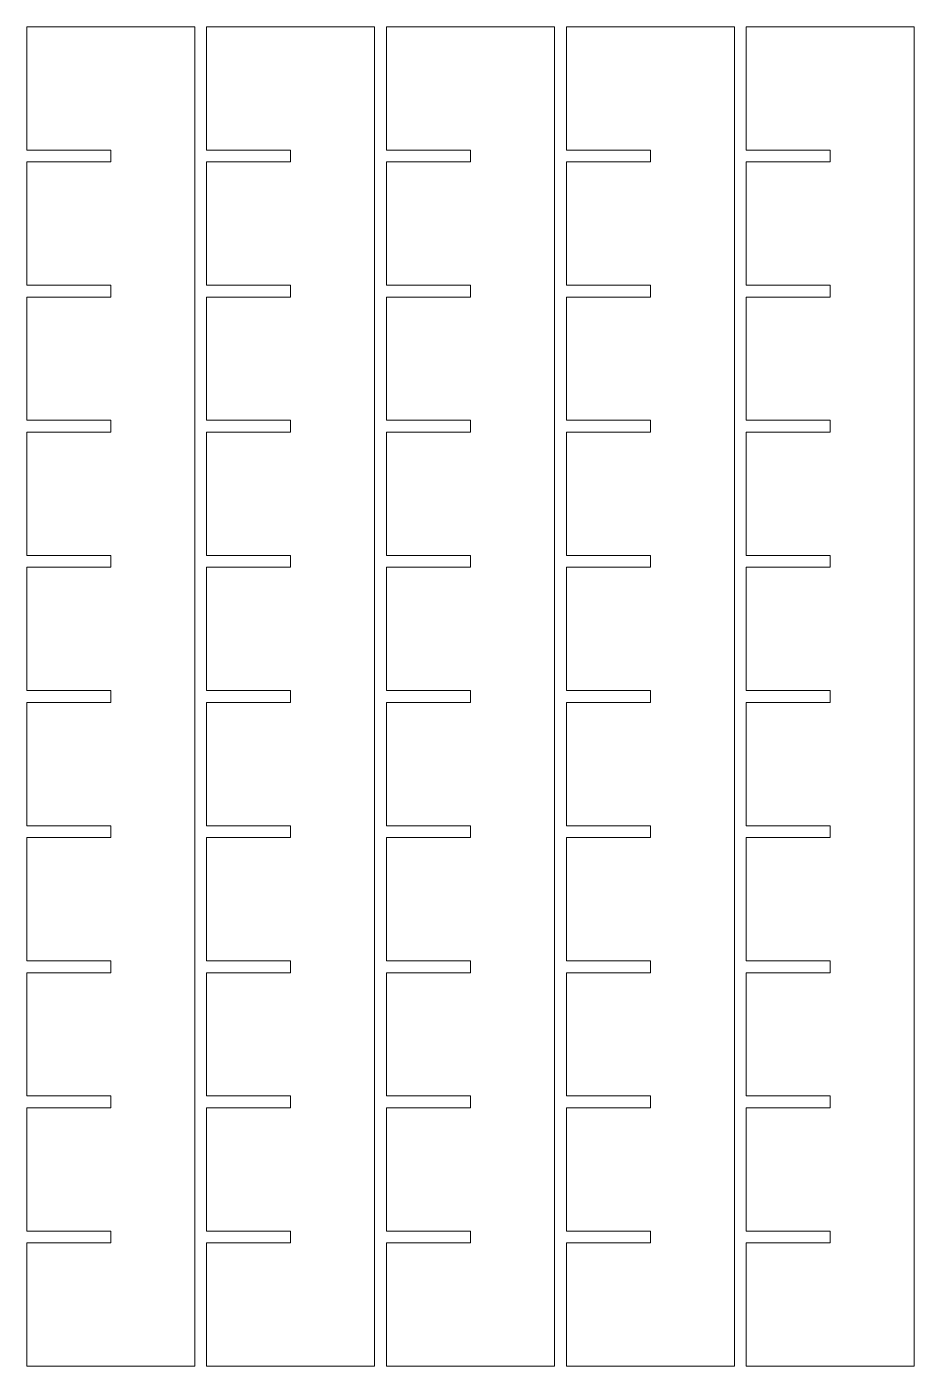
# Model space of a CAD drawing. Header units: millimetres. Extents: x -588 to 588, y -417 to 493.
# Drawn here: x 364 to 587.8, y -416.7 to -78.7 of the extents above; entities that cross this region are included whole.
import ezdxf

# ---------------------------------------------------------------- set-up
doc = ezdxf.new("R2010")
doc.units = ezdxf.units.MM
doc.header["$MEASUREMENT"] = 0
doc.layers.add('Camada 1', color=7, linetype='Continuous')

msp = doc.modelspace()

# ---------------------------------------------------------------- linework, layer by layer
at = {"layer": 'Camada 1', "color": 250, "lineweight": 20}
for points in [[(363.9846, -283.294), (363.9846, -283.294), (363.9846, -314.3939), (363.9846, -314.3939), (363.9846, -314.3939), (363.9846, -314.3939), (385.1706, -314.394), (385.1706, -314.394), (385.1706, -314.394), (385.1706, -314.394), (385.1706, -317.394), (385.1706, -317.394), (385.1706, -317.394), (385.1706, -317.394), (363.9845, -317.394), (363.9845, -317.394), (363.9845, -317.394), (363.9845, -317.394), (363.9845, -348.494), (363.9845, -348.494), (363.9845, -348.494), (363.9845, -348.494), (385.1706, -348.494), (385.1706, -348.494), (385.1706, -348.494), (385.1706, -348.494), (385.1706, -351.494), (385.1706, -351.494), (385.1706, -351.494), (385.1706, -351.494), (363.9846, -351.494), (363.9846, -351.494), (363.9846, -351.494), (363.9846, -351.494), (363.9846, -382.594), (363.9846, -382.594), (363.9846, -382.594), (363.9846, -382.594), (385.1706, -382.594), (385.1706, -382.594), (385.1706, -382.594), (385.1706, -382.594), (385.1705, -385.594), (385.1705, -385.594), (385.1705, -385.594), (385.1705, -385.594), (363.9845, -385.5939), (363.9845, -385.5939), (363.9845, -385.5939), (363.9845, -385.5939), (363.9845, -416.6939), (363.9845, -416.6939), (363.9845, -416.6939), (363.9845, -416.6939), (406.3566, -416.694), (406.3566, -416.694), (406.3566, -416.694), (406.3566, -416.694), (406.3566, -78.694), (406.3566, -78.694), (406.3566, -78.694), (406.3566, -78.694), (363.9846, -78.694), (363.9846, -78.694), (363.9846, -78.694), (363.9846, -78.694), (363.9846, -109.794), (363.9846, -109.794), (363.9846, -109.794), (363.9846, -109.794), (385.1706, -109.794), (385.1706, -109.794), (385.1706, -109.794), (385.1706, -109.794), (385.1706, -112.794), (385.1706, -112.794), (385.1706, -112.794), (385.1706, -112.794), (363.9846, -112.794), (363.9846, -112.794), (363.9846, -112.794), (363.9846, -112.794), (363.9846, -143.894), (363.9846, -143.894), (363.9846, -143.894), (363.9846, -143.894), (385.1706, -143.894), (385.1706, -143.894), (385.1706, -143.894), (385.1706, -143.894), (385.1706, -146.894), (385.1706, -146.894), (385.1706, -146.894), (385.1706, -146.894), (363.9846, -146.894), (363.9846, -146.894), (363.9846, -146.894), (363.9846, -146.894), (363.9846, -177.994), (363.9846, -177.994), (363.9846, -177.994), (363.9846, -177.994), (385.1706, -177.994), (385.1706, -177.994), (385.1706, -177.994), (385.1706, -177.994), (385.1706, -180.9939), (385.1706, -180.9939), (385.1706, -180.9939), (385.1706, -180.9939), (363.9845, -180.9939), (363.9845, -180.9939), (363.9845, -180.9939), (363.9845, -180.9939), (363.9846, -212.094), (363.9846, -212.094), (363.9846, -212.094), (363.9846, -212.094), (385.1706, -212.0939), (385.1706, -212.0939), (385.1706, -212.0939), (385.1706, -212.0939), (385.1706, -215.094), (385.1706, -215.094), (385.1706, -215.094), (385.1706, -215.094), (363.9845, -215.094), (363.9845, -215.094), (363.9845, -215.094), (363.9845, -215.094), (363.9845, -246.194), (363.9845, -246.194), (363.9845, -246.194), (363.9845, -246.194), (385.1706, -246.194), (385.1706, -246.194), (385.1706, -246.194), (385.1706, -246.194), (385.1706, -249.1939), (385.1706, -249.1939), (385.1706, -249.1939), (385.1706, -249.1939), (363.9845, -249.1939), (363.9845, -249.1939), (363.9845, -249.1939), (363.9845, -249.1939), (363.9845, -280.2939), (363.9845, -280.2939), (363.9845, -280.2939), (363.9845, -280.2939), (385.1706, -280.2939), (385.1706, -280.2939), (385.1706, -280.2939), (385.1706, -280.2939), (385.1706, -283.294), (385.1706, -283.294), (385.1706, -283.294), (385.1706, -283.294), (363.9846, -283.294), (363.9846, -283.294)], [(409.3566, -283.294), (409.3566, -283.294), (409.3566, -314.3939), (409.3566, -314.3939), (409.3566, -314.3939), (409.3566, -314.3939), (430.5426, -314.394), (430.5426, -314.394), (430.5426, -314.394), (430.5426, -314.394), (430.5426, -317.394), (430.5426, -317.394), (430.5426, -317.394), (430.5426, -317.394), (409.3565, -317.394), (409.3565, -317.394), (409.3565, -317.394), (409.3565, -317.394), (409.3565, -348.494), (409.3565, -348.494), (409.3565, -348.494), (409.3565, -348.494), (430.5426, -348.494), (430.5426, -348.494), (430.5426, -348.494), (430.5426, -348.494), (430.5426, -351.494), (430.5426, -351.494), (430.5426, -351.494), (430.5426, -351.494), (409.3566, -351.494), (409.3566, -351.494), (409.3566, -351.494), (409.3566, -351.494), (409.3566, -382.594), (409.3566, -382.594), (409.3566, -382.594), (409.3566, -382.594), (430.5426, -382.594), (430.5426, -382.594), (430.5426, -382.594), (430.5426, -382.594), (430.5425, -385.594), (430.5425, -385.594), (430.5425, -385.594), (430.5425, -385.594), (409.3565, -385.5939), (409.3565, -385.5939), (409.3565, -385.5939), (409.3565, -385.5939), (409.3565, -416.6939), (409.3565, -416.6939), (409.3565, -416.6939), (409.3565, -416.6939), (451.7286, -416.694), (451.7286, -416.694), (451.7286, -416.694), (451.7286, -416.694), (451.7286, -78.694), (451.7286, -78.694), (451.7286, -78.694), (451.7286, -78.694), (409.3566, -78.694), (409.3566, -78.694), (409.3566, -78.694), (409.3566, -78.694), (409.3566, -109.794), (409.3566, -109.794), (409.3566, -109.794), (409.3566, -109.794), (430.5426, -109.794), (430.5426, -109.794), (430.5426, -109.794), (430.5426, -109.794), (430.5426, -112.794), (430.5426, -112.794), (430.5426, -112.794), (430.5426, -112.794), (409.3566, -112.794), (409.3566, -112.794), (409.3566, -112.794), (409.3566, -112.794), (409.3566, -143.894), (409.3566, -143.894), (409.3566, -143.894), (409.3566, -143.894), (430.5426, -143.894), (430.5426, -143.894), (430.5426, -143.894), (430.5426, -143.894), (430.5426, -146.894), (430.5426, -146.894), (430.5426, -146.894), (430.5426, -146.894), (409.3566, -146.894), (409.3566, -146.894), (409.3566, -146.894), (409.3566, -146.894), (409.3566, -177.994), (409.3566, -177.994), (409.3566, -177.994), (409.3566, -177.994), (430.5426, -177.994), (430.5426, -177.994), (430.5426, -177.994), (430.5426, -177.994), (430.5426, -180.9939), (430.5426, -180.9939), (430.5426, -180.9939), (430.5426, -180.9939), (409.3565, -180.9939), (409.3565, -180.9939), (409.3565, -180.9939), (409.3565, -180.9939), (409.3566, -212.094), (409.3566, -212.094), (409.3566, -212.094), (409.3566, -212.094), (430.5426, -212.0939), (430.5426, -212.0939), (430.5426, -212.0939), (430.5426, -212.0939), (430.5426, -215.094), (430.5426, -215.094), (430.5426, -215.094), (430.5426, -215.094), (409.3565, -215.094), (409.3565, -215.094), (409.3565, -215.094), (409.3565, -215.094), (409.3565, -246.194), (409.3565, -246.194), (409.3565, -246.194), (409.3565, -246.194), (430.5426, -246.194), (430.5426, -246.194), (430.5426, -246.194), (430.5426, -246.194), (430.5426, -249.1939), (430.5426, -249.1939), (430.5426, -249.1939), (430.5426, -249.1939), (409.3565, -249.1939), (409.3565, -249.1939), (409.3565, -249.1939), (409.3565, -249.1939), (409.3565, -280.2939), (409.3565, -280.2939), (409.3565, -280.2939), (409.3565, -280.2939), (430.5426, -280.2939), (430.5426, -280.2939), (430.5426, -280.2939), (430.5426, -280.2939), (430.5426, -283.294), (430.5426, -283.294), (430.5426, -283.294), (430.5426, -283.294), (409.3566, -283.294), (409.3566, -283.294)], [(454.7286, -283.294), (454.7286, -283.294), (454.7286, -314.3939), (454.7286, -314.3939), (454.7286, -314.3939), (454.7286, -314.3939), (475.9146, -314.394), (475.9146, -314.394), (475.9146, -314.394), (475.9146, -314.394), (475.9146, -317.394), (475.9146, -317.394), (475.9146, -317.394), (475.9146, -317.394), (454.7285, -317.394), (454.7285, -317.394), (454.7285, -317.394), (454.7285, -317.394), (454.7285, -348.494), (454.7285, -348.494), (454.7285, -348.494), (454.7285, -348.494), (475.9146, -348.494), (475.9146, -348.494), (475.9146, -348.494), (475.9146, -348.494), (475.9146, -351.494), (475.9146, -351.494), (475.9146, -351.494), (475.9146, -351.494), (454.7286, -351.494), (454.7286, -351.494), (454.7286, -351.494), (454.7286, -351.494), (454.7286, -382.594), (454.7286, -382.594), (454.7286, -382.594), (454.7286, -382.594), (475.9146, -382.594), (475.9146, -382.594), (475.9146, -382.594), (475.9146, -382.594), (475.9145, -385.594), (475.9145, -385.594), (475.9145, -385.594), (475.9145, -385.594), (454.7285, -385.5939), (454.7285, -385.5939), (454.7285, -385.5939), (454.7285, -385.5939), (454.7285, -416.6939), (454.7285, -416.6939), (454.7285, -416.6939), (454.7285, -416.6939), (497.1006, -416.694), (497.1006, -416.694), (497.1006, -416.694), (497.1006, -416.694), (497.1006, -78.694), (497.1006, -78.694), (497.1006, -78.694), (497.1006, -78.694), (454.7286, -78.694), (454.7286, -78.694), (454.7286, -78.694), (454.7286, -78.694), (454.7286, -109.794), (454.7286, -109.794), (454.7286, -109.794), (454.7286, -109.794), (475.9146, -109.794), (475.9146, -109.794), (475.9146, -109.794), (475.9146, -109.794), (475.9146, -112.794), (475.9146, -112.794), (475.9146, -112.794), (475.9146, -112.794), (454.7286, -112.794), (454.7286, -112.794), (454.7286, -112.794), (454.7286, -112.794), (454.7286, -143.894), (454.7286, -143.894), (454.7286, -143.894), (454.7286, -143.894), (475.9146, -143.894), (475.9146, -143.894), (475.9146, -143.894), (475.9146, -143.894), (475.9146, -146.894), (475.9146, -146.894), (475.9146, -146.894), (475.9146, -146.894), (454.7286, -146.894), (454.7286, -146.894), (454.7286, -146.894), (454.7286, -146.894), (454.7286, -177.994), (454.7286, -177.994), (454.7286, -177.994), (454.7286, -177.994), (475.9146, -177.994), (475.9146, -177.994), (475.9146, -177.994), (475.9146, -177.994), (475.9146, -180.9939), (475.9146, -180.9939), (475.9146, -180.9939), (475.9146, -180.9939), (454.7285, -180.9939), (454.7285, -180.9939), (454.7285, -180.9939), (454.7285, -180.9939), (454.7286, -212.094), (454.7286, -212.094), (454.7286, -212.094), (454.7286, -212.094), (475.9146, -212.0939), (475.9146, -212.0939), (475.9146, -212.0939), (475.9146, -212.0939), (475.9146, -215.094), (475.9146, -215.094), (475.9146, -215.094), (475.9146, -215.094), (454.7285, -215.094), (454.7285, -215.094), (454.7285, -215.094), (454.7285, -215.094), (454.7285, -246.194), (454.7285, -246.194), (454.7285, -246.194), (454.7285, -246.194), (475.9146, -246.194), (475.9146, -246.194), (475.9146, -246.194), (475.9146, -246.194), (475.9146, -249.1939), (475.9146, -249.1939), (475.9146, -249.1939), (475.9146, -249.1939), (454.7285, -249.1939), (454.7285, -249.1939), (454.7285, -249.1939), (454.7285, -249.1939), (454.7285, -280.2939), (454.7285, -280.2939), (454.7285, -280.2939), (454.7285, -280.2939), (475.9146, -280.2939), (475.9146, -280.2939), (475.9146, -280.2939), (475.9146, -280.2939), (475.9146, -283.294), (475.9146, -283.294), (475.9146, -283.294), (475.9146, -283.294), (454.7286, -283.294), (454.7286, -283.294)], [(500.1006, -283.294), (500.1006, -283.294), (500.1006, -314.3939), (500.1006, -314.3939), (500.1006, -314.3939), (500.1006, -314.3939), (521.2866, -314.394), (521.2866, -314.394), (521.2866, -314.394), (521.2866, -314.394), (521.2866, -317.394), (521.2866, -317.394), (521.2866, -317.394), (521.2866, -317.394), (500.1005, -317.394), (500.1005, -317.394), (500.1005, -317.394), (500.1005, -317.394), (500.1005, -348.494), (500.1005, -348.494), (500.1005, -348.494), (500.1005, -348.494), (521.2866, -348.494), (521.2866, -348.494), (521.2866, -348.494), (521.2866, -348.494), (521.2866, -351.494), (521.2866, -351.494), (521.2866, -351.494), (521.2866, -351.494), (500.1006, -351.494), (500.1006, -351.494), (500.1006, -351.494), (500.1006, -351.494), (500.1006, -382.594), (500.1006, -382.594), (500.1006, -382.594), (500.1006, -382.594), (521.2866, -382.594), (521.2866, -382.594), (521.2866, -382.594), (521.2866, -382.594), (521.2865, -385.594), (521.2865, -385.594), (521.2865, -385.594), (521.2865, -385.594), (500.1005, -385.5939), (500.1005, -385.5939), (500.1005, -385.5939), (500.1005, -385.5939), (500.1005, -416.6939), (500.1005, -416.6939), (500.1005, -416.6939), (500.1005, -416.6939), (542.4726, -416.694), (542.4726, -416.694), (542.4726, -416.694), (542.4726, -416.694), (542.4726, -78.694), (542.4726, -78.694), (542.4726, -78.694), (542.4726, -78.694), (500.1006, -78.694), (500.1006, -78.694), (500.1006, -78.694), (500.1006, -78.694), (500.1006, -109.794), (500.1006, -109.794), (500.1006, -109.794), (500.1006, -109.794), (521.2866, -109.794), (521.2866, -109.794), (521.2866, -109.794), (521.2866, -109.794), (521.2866, -112.794), (521.2866, -112.794), (521.2866, -112.794), (521.2866, -112.794), (500.1006, -112.794), (500.1006, -112.794), (500.1006, -112.794), (500.1006, -112.794), (500.1006, -143.894), (500.1006, -143.894), (500.1006, -143.894), (500.1006, -143.894), (521.2866, -143.894), (521.2866, -143.894), (521.2866, -143.894), (521.2866, -143.894), (521.2866, -146.894), (521.2866, -146.894), (521.2866, -146.894), (521.2866, -146.894), (500.1006, -146.894), (500.1006, -146.894), (500.1006, -146.894), (500.1006, -146.894), (500.1006, -177.994), (500.1006, -177.994), (500.1006, -177.994), (500.1006, -177.994), (521.2866, -177.994), (521.2866, -177.994), (521.2866, -177.994), (521.2866, -177.994), (521.2866, -180.9939), (521.2866, -180.9939), (521.2866, -180.9939), (521.2866, -180.9939), (500.1005, -180.9939), (500.1005, -180.9939), (500.1005, -180.9939), (500.1005, -180.9939), (500.1006, -212.094), (500.1006, -212.094), (500.1006, -212.094), (500.1006, -212.094), (521.2866, -212.0939), (521.2866, -212.0939), (521.2866, -212.0939), (521.2866, -212.0939), (521.2866, -215.094), (521.2866, -215.094), (521.2866, -215.094), (521.2866, -215.094), (500.1005, -215.094), (500.1005, -215.094), (500.1005, -215.094), (500.1005, -215.094), (500.1005, -246.194), (500.1005, -246.194), (500.1005, -246.194), (500.1005, -246.194), (521.2866, -246.194), (521.2866, -246.194), (521.2866, -246.194), (521.2866, -246.194), (521.2866, -249.1939), (521.2866, -249.1939), (521.2866, -249.1939), (521.2866, -249.1939), (500.1005, -249.1939), (500.1005, -249.1939), (500.1005, -249.1939), (500.1005, -249.1939), (500.1005, -280.2939), (500.1005, -280.2939), (500.1005, -280.2939), (500.1005, -280.2939), (521.2866, -280.2939), (521.2866, -280.2939), (521.2866, -280.2939), (521.2866, -280.2939), (521.2866, -283.294), (521.2866, -283.294), (521.2866, -283.294), (521.2866, -283.294), (500.1006, -283.294), (500.1006, -283.294)], [(545.4726, -283.294), (545.4726, -283.294), (545.4726, -314.3939), (545.4726, -314.3939), (545.4726, -314.3939), (545.4726, -314.3939), (566.6586, -314.394), (566.6586, -314.394), (566.6586, -314.394), (566.6586, -314.394), (566.6586, -317.394), (566.6586, -317.394), (566.6586, -317.394), (566.6586, -317.394), (545.4725, -317.394), (545.4725, -317.394), (545.4725, -317.394), (545.4725, -317.394), (545.4725, -348.494), (545.4725, -348.494), (545.4725, -348.494), (545.4725, -348.494), (566.6586, -348.494), (566.6586, -348.494), (566.6586, -348.494), (566.6586, -348.494), (566.6586, -351.494), (566.6586, -351.494), (566.6586, -351.494), (566.6586, -351.494), (545.4726, -351.494), (545.4726, -351.494), (545.4726, -351.494), (545.4726, -351.494), (545.4726, -382.594), (545.4726, -382.594), (545.4726, -382.594), (545.4726, -382.594), (566.6586, -382.594), (566.6586, -382.594), (566.6586, -382.594), (566.6586, -382.594), (566.6585, -385.594), (566.6585, -385.594), (566.6585, -385.594), (566.6585, -385.594), (545.4725, -385.5939), (545.4725, -385.5939), (545.4725, -385.5939), (545.4725, -385.5939), (545.4725, -416.6939), (545.4725, -416.6939), (545.4725, -416.6939), (545.4725, -416.6939), (587.8446, -416.694), (587.8446, -416.694), (587.8446, -416.694), (587.8446, -416.694), (587.8446, -78.694), (587.8446, -78.694), (587.8446, -78.694), (587.8446, -78.694), (545.4726, -78.694), (545.4726, -78.694), (545.4726, -78.694), (545.4726, -78.694), (545.4726, -109.794), (545.4726, -109.794), (545.4726, -109.794), (545.4726, -109.794), (566.6586, -109.794), (566.6586, -109.794), (566.6586, -109.794), (566.6586, -109.794), (566.6586, -112.794), (566.6586, -112.794), (566.6586, -112.794), (566.6586, -112.794), (545.4726, -112.794), (545.4726, -112.794), (545.4726, -112.794), (545.4726, -112.794), (545.4726, -143.894), (545.4726, -143.894), (545.4726, -143.894), (545.4726, -143.894), (566.6586, -143.894), (566.6586, -143.894), (566.6586, -143.894), (566.6586, -143.894), (566.6586, -146.894), (566.6586, -146.894), (566.6586, -146.894), (566.6586, -146.894), (545.4726, -146.894), (545.4726, -146.894), (545.4726, -146.894), (545.4726, -146.894), (545.4726, -177.994), (545.4726, -177.994), (545.4726, -177.994), (545.4726, -177.994), (566.6586, -177.994), (566.6586, -177.994), (566.6586, -177.994), (566.6586, -177.994), (566.6586, -180.9939), (566.6586, -180.9939), (566.6586, -180.9939), (566.6586, -180.9939), (545.4725, -180.9939), (545.4725, -180.9939), (545.4725, -180.9939), (545.4725, -180.9939), (545.4726, -212.094), (545.4726, -212.094), (545.4726, -212.094), (545.4726, -212.094), (566.6586, -212.0939), (566.6586, -212.0939), (566.6586, -212.0939), (566.6586, -212.0939), (566.6586, -215.094), (566.6586, -215.094), (566.6586, -215.094), (566.6586, -215.094), (545.4725, -215.094), (545.4725, -215.094), (545.4725, -215.094), (545.4725, -215.094), (545.4725, -246.194), (545.4725, -246.194), (545.4725, -246.194), (545.4725, -246.194), (566.6586, -246.194), (566.6586, -246.194), (566.6586, -246.194), (566.6586, -246.194), (566.6586, -249.1939), (566.6586, -249.1939), (566.6586, -249.1939), (566.6586, -249.1939), (545.4725, -249.1939), (545.4725, -249.1939), (545.4725, -249.1939), (545.4725, -249.1939), (545.4725, -280.2939), (545.4725, -280.2939), (545.4725, -280.2939), (545.4725, -280.2939), (566.6586, -280.2939), (566.6586, -280.2939), (566.6586, -280.2939), (566.6586, -280.2939), (566.6586, -283.294), (566.6586, -283.294), (566.6586, -283.294), (566.6586, -283.294), (545.4726, -283.294), (545.4726, -283.294)]]:
    msp.add_open_spline(points, degree=3, knots=[0, 0, 0, 0, 0.02439024, 0.02439024, 0.02439024, 0.02439024, 0.04878049, 0.04878049, 0.04878049, 0.04878049, 0.07317073, 0.07317073, 0.07317073, 0.07317073, 0.09756098, 0.09756098, 0.09756098, 0.09756098, 0.12195122, 0.12195122, 0.12195122, 0.12195122, 0.14634146, 0.14634146, 0.14634146, 0.14634146, 0.17073171, 0.17073171, 0.17073171, 0.17073171, 0.19512195, 0.19512195, 0.19512195, 0.19512195, 0.2195122, 0.2195122, 0.2195122, 0.2195122, 0.24390244, 0.24390244, 0.24390244, 0.24390244, 0.26829268, 0.26829268, 0.26829268, 0.26829268, 0.29268293, 0.29268293, 0.29268293, 0.29268293, 0.31707317, 0.31707317, 0.31707317, 0.31707317, 0.34146341, 0.34146341, 0.34146341, 0.34146341, 0.36585366, 0.36585366, 0.36585366, 0.36585366, 0.3902439, 0.3902439, 0.3902439, 0.3902439, 0.41463415, 0.41463415, 0.41463415, 0.41463415, 0.43902439, 0.43902439, 0.43902439, 0.43902439, 0.46341463, 0.46341463, 0.46341463, 0.46341463, 0.48780488, 0.48780488, 0.48780488, 0.48780488, 0.51219512, 0.51219512, 0.51219512, 0.51219512, 0.53658537, 0.53658537, 0.53658537, 0.53658537, 0.56097561, 0.56097561, 0.56097561, 0.56097561, 0.58536585, 0.58536585, 0.58536585, 0.58536585, 0.6097561, 0.6097561, 0.6097561, 0.6097561, 0.63414634, 0.63414634, 0.63414634, 0.63414634, 0.65853659, 0.65853659, 0.65853659, 0.65853659, 0.68292683, 0.68292683, 0.68292683, 0.68292683, 0.70731707, 0.70731707, 0.70731707, 0.70731707, 0.73170732, 0.73170732, 0.73170732, 0.73170732, 0.75609756, 0.75609756, 0.75609756, 0.75609756, 0.7804878, 0.7804878, 0.7804878, 0.7804878, 0.80487805, 0.80487805, 0.80487805, 0.80487805, 0.82926829, 0.82926829, 0.82926829, 0.82926829, 0.85365854, 0.85365854, 0.85365854, 0.85365854, 0.87804878, 0.87804878, 0.87804878, 0.87804878, 0.90243902, 0.90243902, 0.90243902, 0.90243902, 0.92682927, 0.92682927, 0.92682927, 0.92682927, 0.95121951, 0.95121951, 0.95121951, 0.95121951, 1, 1, 1, 1], dxfattribs=at)

doc.saveas('drawing.dxf')
